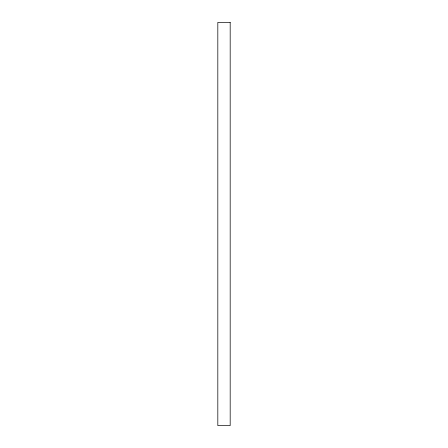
<?xml version="1.0" encoding="UTF-8"?>
<svg xmlns="http://www.w3.org/2000/svg" width="448" height="448" viewBox="0 0 448 448"><rect width="100%" height="100%" fill="white"/><g stroke="black" fill="none" stroke-linecap="round" stroke-linejoin="round"><path stroke-width="0.67" d="M230.182 22.4L217.818 22.4L217.818 425.6L230.182 425.6L230.182 22.4"/></g></svg>
